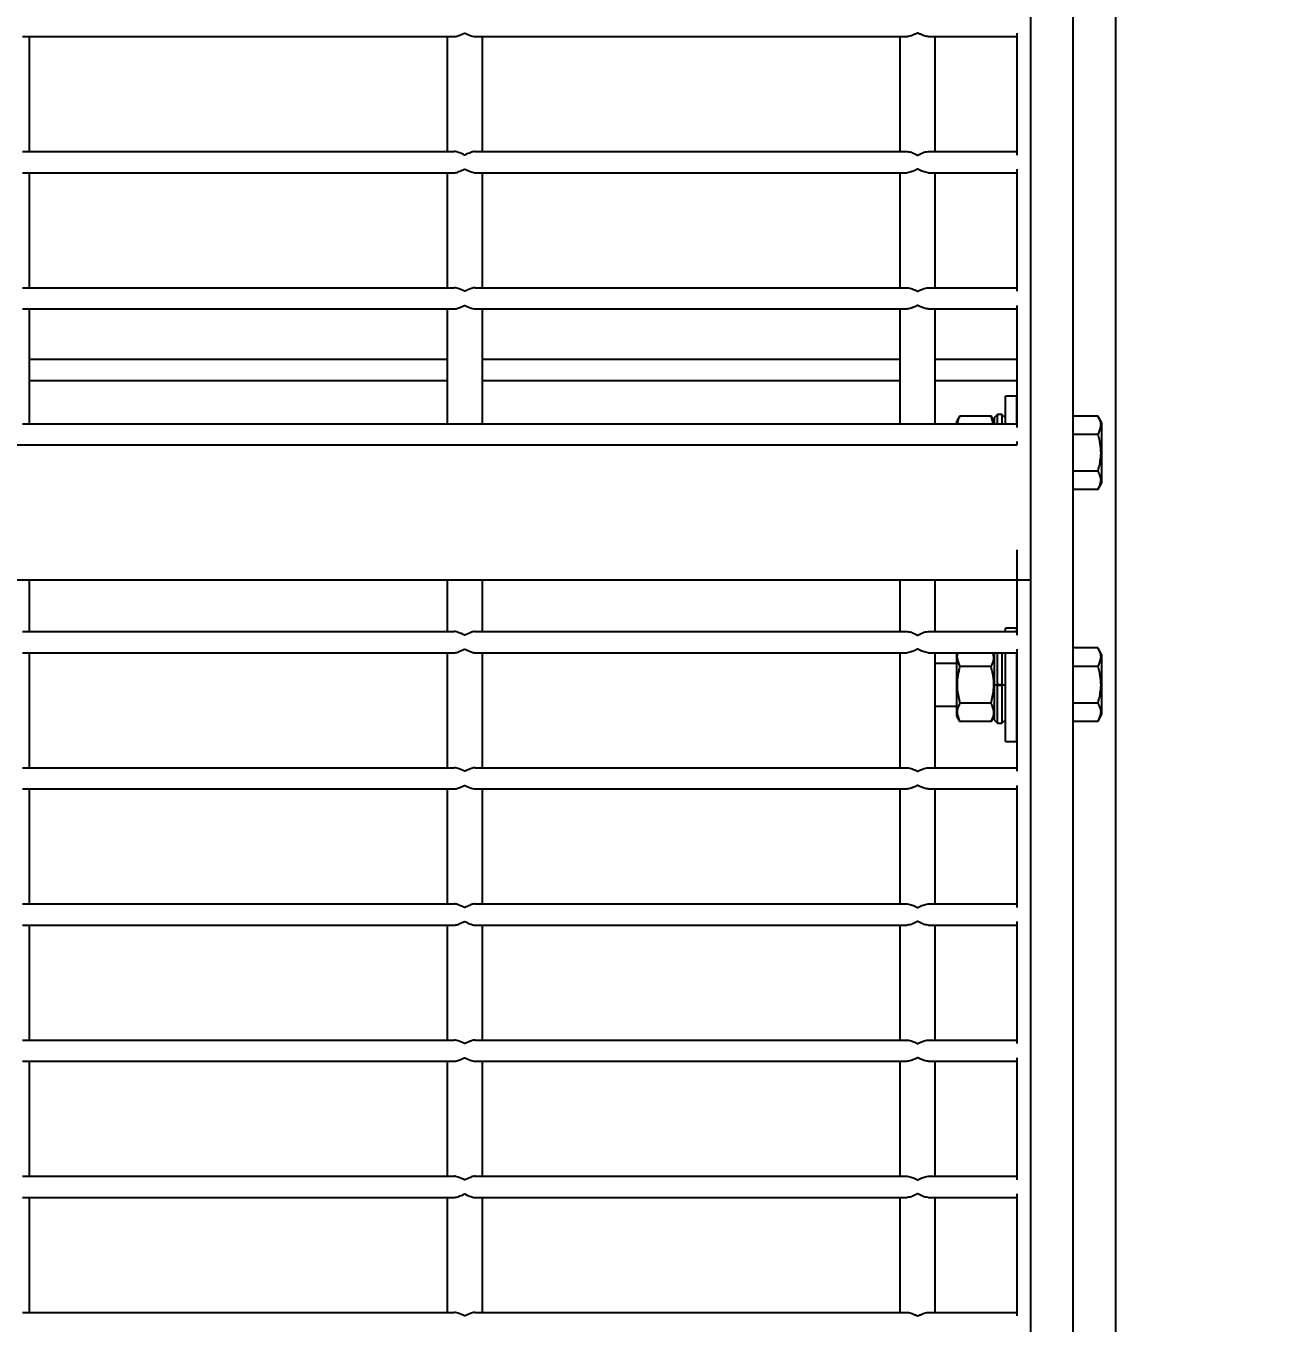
# Model space of a CAD drawing. Header units: millimetres. Extents: x 1293 to 41893, y 1011 to 26911.
# Drawn here: x 16819.2 to 17100.8, y 11190.9 to 11481.8 of the extents above; entities that cross this region are included whole.
import ezdxf

# ---------------------------------------------------------------- set-up
doc = ezdxf.new("R2010")
doc.units = ezdxf.units.MM
doc.header["$LTSCALE"] = 50
doc.layers.add('CAPA_1', color=7, linetype='Continuous')
doc.layers.add('PASILLOS', color=2, linetype='Continuous')
doc.styles.add('SLDTEXTSTYLE0', font='TXT', dxfattribs={"width": 0.75})
doc.dimstyles.new('SLDDIMSTYLE0', dxfattribs={"dimtxt": 100, "dimasz": 100, "dimexe": 0, "dimexo": 0.0625, "dimgap": 25, "dimtad": 2, "dimdec": 0, "dimrnd": 1e-09, "dimzin": 12, "dimdsep": 46, "dimtxsty": 'SLDTEXTSTYLE0', "dimsah": 1, "dimcen": 0.09, "dimadec": 0, "dimazin": 3, "dimtfac": 1, "dimtdec": 0, "dimtofl": 0, "dimtmove": 0, "dimatfit": 3, "dimfxl": 1, "dimfrac": 2, "dimtolj": 1, "dimtzin": 12, "dimarcsym": 0})

# ---------------------------------------------------------------- blocks, each defined once
blk = doc.blocks.new('_D_16')
at = {"layer": 'CAPA_1', "transparency": 16777216}
for p, q in [((7974.69, 13667.35), (7974.69, 9974.87)), ((18069.94, 13667.83), (18069.94, 9974.87)), ((7974.69, 10024.87), (18069.94, 10024.87))]:
    blk.add_line(p, q, dxfattribs=at)
for points in [[(7974.69, 10024.87), (8074.69, 10009.48), (8074.69, 10040.25)], [(18069.94, 10024.87), (17969.94, 10040.25), (17969.94, 10009.48)]]:
    blk.add_solid(points, dxfattribs=at)
at = {"layer": 'CAPA_1', "transparency": 16777216, "insert": (12837.59, 10153.77), "char_height": 100, "attachment_point": 1, "style": 'SLDTEXTSTYLE0'}
blk.add_mtext('10095', dxfattribs=at)

msp = doc.modelspace()

# ---------------------------------------------------------------- linework, layer by layer
at = {"layer": 'PASILLOS', "linetype": 'Continuous', "lineweight": 25}
for p, q in [((17063.6878232, 10630.9617267), (17063.6878232, 13564.8575629)), ((17044.6378232, 10631.1549312), (17044.6378232, 13425.832389)), ((17054.1628232, 10980.2954876), (17054.1628232, 12113.9323914)), ((16818.4240732, 11479.4498926), (16915.2615732, 11479.4498926)), ((16820.0115732, 11453.6723926), (16820.0115732, 11479.4498926)), ((16913.6740732, 11479.4498926), (16913.6740732, 11453.6723926)), ((16920.0240732, 11479.4498926), (17016.8615732, 11479.4498926)), ((16921.6115732, 11453.6723926), (16921.6115732, 11479.4498926)), ((17015.2740732, 11479.4498926), (17015.2740732, 11453.6723926)), ((17021.6240732, 11479.4498926), (17041.4678232, 11479.4498926)), ((17023.2115732, 11453.6723926), (17023.2115732, 11479.4498926)), ((17041.4678232, 11480.2436426), (17041.4678232, 11452.8786426)), ((16818.4240732, 11453.6723926), (16915.2615732, 11453.6723926)), ((16920.0240732, 11453.6723926), (17016.8615732, 11453.6723926)), ((17021.6240732, 11453.6723926), (17041.4678232, 11453.6723926)), ((17041.4678232, 11449.7036426), (17041.4678232, 11422.3386426)), ((16818.4240732, 11448.9098926), (16915.2615732, 11448.9098926)), ((16820.0115732, 11423.1323926), (16820.0115732, 11448.9098926)), ((16913.6740732, 11448.9098926), (16913.6740732, 11423.1323926)), ((16920.0240732, 11448.9098926), (17016.8615732, 11448.9098926)), ((16921.6115732, 11423.1323926), (16921.6115732, 11448.9098926)), ((17015.2740732, 11448.9098926), (17015.2740732, 11423.1323926)), ((17021.6240732, 11448.9098926), (17041.4678232, 11448.9098926)), ((17023.2115732, 11423.1323926), (17023.2115732, 11448.9098926)), ((16818.4240732, 11423.1323926), (16915.2615732, 11423.1323926)), ((16920.0240732, 11423.1323926), (17016.8615732, 11423.1323926)), ((17021.6240732, 11423.1323926), (17041.4678232, 11423.1323926)), ((16818.4240732, 11418.3698926), (16915.2615732, 11418.3698926)), ((16820.0115732, 11392.5923926), (16820.0115732, 11418.3698926)), ((16913.6740732, 11418.3698926), (16913.6740732, 11392.5923926)), ((16920.0240732, 11418.3698926), (17016.8615732, 11418.3698926)), ((16921.6115732, 11392.5923926), (16921.6115732, 11418.3698926)), ((17015.2740732, 11418.3698926), (17015.2740732, 11392.5923926)), ((17021.6240732, 11418.3698926), (17041.4678232, 11418.3698926)), ((17023.2115732, 11392.5923926), (17023.2115732, 11418.3698926)), ((17041.4678232, 11419.1636426), (17041.4678232, 11391.7986426)), ((16820.0115732, 11407.0990597), (16913.6740732, 11407.0990597)), ((16921.6115732, 11407.0990597), (17015.2740732, 11407.0990597)), ((17023.2115732, 11407.0990597), (17041.4678232, 11407.0990597)), ((16820.0115732, 11402.3365597), (16913.6740732, 11402.3365597)), ((16921.6115732, 11402.3365597), (17015.2740732, 11402.3365597)), ((17023.2115732, 11402.3365597), (17041.4678232, 11402.3365597)), ((17041.4628232, 11398.7923926), (17038.9228232, 11398.7923926)), ((17038.9228232, 11392.5923926), (17038.9228232, 11398.7923926)), ((17041.4628232, 11392.5923926), (17041.4628232, 11398.7923926)), ((17028.727344, 11394.3473926), (17028.0484482, 11393.1715106)), ((17035.7039274, 11394.3473926), (17028.727344, 11394.3473926)), ((17036.3828232, 11393.1715106), (17035.7039274, 11394.3473926)), ((17036.2860094, 11392.5923926), (17035.7039274, 11394.3473926)), ((17037.1765732, 11394.7223926), (17036.3828232, 11393.9286426)), ((17038.1290732, 11394.7223926), (17037.1765732, 11394.7223926)), ((17037.1765732, 11392.5923926), (17037.1765732, 11394.7223926)), ((17038.9228232, 11393.9286426), (17038.1290732, 11394.7223926)), ((17038.1290732, 11394.7223926), (17038.1290732, 11392.5923926)), ((17059.6622708, 11394.3412846), (17054.1628232, 11394.3412846)), ((17060.5128232, 11392.8680846), (17059.6622708, 11394.3412846)), ((16818.4240732, 11392.5923926), (16915.2615732, 11392.5923926)), ((16915.2615732, 11392.5923926), (16920.0240732, 11392.5923926)), ((16920.0240732, 11392.5923926), (17016.8615732, 11392.5923926)), ((17016.8615732, 11392.5923926), (17021.6240732, 11392.5923926)), ((17021.6240732, 11392.5923926), (17041.4678232, 11392.5923926)), ((17028.0484482, 11392.5923926), (17028.0484482, 11393.1715106)), ((17036.3828232, 11393.9286426), (17036.3828232, 11392.5923926)), ((17060.5128232, 11392.8680846), (17060.5128232, 11386.0923926)), ((17041.4678232, 11388.6236426), (17041.4678232, 11387.8298926)), ((17059.6622708, 11390.2168386), (17054.1628232, 11390.2168386)), ((17041.4678232, 11387.8298926), (16285.8178232, 11387.8298926)), ((17060.5128232, 11386.0923926), (17060.5128232, 11379.3167006)), ((17059.6622708, 11381.9679466), (17054.1628232, 11381.9679466)), ((17059.6622708, 11377.8435006), (17054.1628232, 11377.8435006)), ((17059.6622708, 11377.8435006), (17060.5128232, 11379.3167006)), ((17041.4678232, 11364.3443926), (17041.4678232, 11357.5123926)), ((17041.4678232, 11357.5123926), (16285.8178232, 11357.5123926)), ((16820.0115732, 11346.0190597), (16820.0115732, 11357.5123926)), ((16913.6740732, 11357.5123926), (16913.6740732, 11346.0190597)), ((16921.6115732, 11346.0190597), (16921.6115732, 11357.5123926)), ((17015.2740732, 11357.5123926), (17015.2740732, 11346.0190597)), ((17023.2115732, 11346.0190597), (17023.2115732, 11357.5123926)), ((17044.6478232, 11357.5123926), (17041.4678232, 11357.5123926)), ((17041.4678232, 11357.5123926), (17041.4678232, 11345.2253097)), ((16818.4240732, 11346.0190597), (16915.2615732, 11346.0190597)), ((16920.0240732, 11346.0190597), (17016.8615732, 11346.0190597)), ((17021.6240732, 11346.0190597), (17041.4678232, 11346.0190597)), ((17041.4628232, 11346.7790597), (17038.9228232, 11346.7790597)), ((17038.9228232, 11346.0190597), (17038.9228232, 11346.7790597)), ((17041.4628232, 11346.0190597), (17041.4628232, 11346.7790597)), ((17041.4678232, 11342.0503097), (17041.4678232, 11314.6853097)), ((17059.6622708, 11342.3279516), (17054.1628232, 11342.3279516)), ((17060.5128232, 11340.8547516), (17059.6622708, 11342.3279516)), ((16818.4240732, 11341.2565597), (16915.2615732, 11341.2565597)), ((16820.0115732, 11315.4790597), (16820.0115732, 11341.2565597)), ((16913.6740732, 11341.2565597), (16913.6740732, 11315.4790597)), ((16920.0240732, 11341.2565597), (17016.8615732, 11341.2565597)), ((16921.6115732, 11315.4790597), (16921.6115732, 11341.2565597)), ((17015.2740732, 11341.2565597), (17015.2740732, 11315.4790597)), ((17021.6240732, 11341.2565597), (17041.4678232, 11341.2565597)), ((17023.2115732, 11315.4790597), (17023.2115732, 11341.2565597)), ((17028.105249, 11341.2565597), (17028.0484482, 11341.1581776)), ((17028.0484482, 11326.9999417), (17028.0484482, 11341.1581776)), ((17036.3828232, 11341.1581776), (17036.3260223, 11341.2565597)), ((17036.3828232, 11341.2565597), (17036.3828232, 11334.0790597)), ((17037.1765732, 11334.0790597), (17037.1765732, 11341.2565597)), ((17038.1290732, 11341.2565597), (17038.1290732, 11334.0790597)), ((17038.9228232, 11321.3790597), (17038.9228232, 11341.2565597)), ((17041.4628232, 11321.3790597), (17041.4628232, 11341.2565597)), ((17060.5128232, 11340.8547516), (17060.5128232, 11334.0790597)), ((17028.0484482, 11338.8415597), (17023.2115732, 11338.8415597)), ((17035.7092122, 11338.1974111), (17028.7220591, 11338.1974111)), ((17041.4678232, 11338.8415597), (17041.4628232, 11338.8415597)), ((17059.6622708, 11338.2035056), (17054.1628232, 11338.2035056)), ((17036.3828232, 11334.0790597), (17037.1765732, 11334.0790597)), ((17036.3828232, 11334.0336758), (17037.1765732, 11334.0399258)), ((17036.3828232, 11334.0233186), (17036.3828232, 11334.0173569)), ((17036.3828232, 11334.0173569), (17036.3828232, 11326.2428097)), ((17037.1765732, 11334.0111069), (17036.3828232, 11334.0173569)), ((17037.1765732, 11334.0790597), (17038.1290732, 11334.0790597)), ((17038.1290732, 11334.0399258), (17037.1765732, 11334.0399258)), ((17037.1765732, 11325.4490597), (17037.1765732, 11334.0111069)), ((17037.1765732, 11334.0111069), (17038.1290732, 11334.0111069)), ((17038.1290732, 11334.0790597), (17038.9228232, 11334.0790597)), ((17038.1290732, 11334.0399258), (17038.9228232, 11334.0336758)), ((17038.9228232, 11334.0173569), (17038.1290732, 11334.0111069)), ((17038.1290732, 11334.0111069), (17038.1290732, 11325.4490597)), ((17060.5128232, 11334.0790597), (17060.5128232, 11327.3033677)), ((17023.2115732, 11329.3165597), (17028.0484482, 11329.3165597)), ((17035.7092122, 11329.9607082), (17028.7220591, 11329.9607082)), ((17041.4628232, 11329.3165597), (17041.4678232, 11329.3165597)), ((17059.6622708, 11329.9546137), (17054.1628232, 11329.9546137)), ((17028.0484482, 11326.9999417), (17028.727344, 11325.8240597)), ((17035.7039274, 11325.8240597), (17028.727344, 11325.8240597)), ((17035.7039274, 11325.8240597), (17036.3828232, 11326.9999417)), ((17036.3828232, 11326.2428097), (17037.1765732, 11325.4490597)), ((17037.1765732, 11325.4490597), (17038.1290732, 11325.4490597)), ((17038.1290732, 11325.4490597), (17038.9228232, 11326.2428097)), ((17059.6622708, 11325.8301677), (17054.1628232, 11325.8301677)), ((17059.6622708, 11325.8301677), (17060.5128232, 11327.3033677)), ((17038.9228232, 11321.3790597), (17041.4628232, 11321.3790597)), ((16818.4240732, 11315.4790597), (16915.2615732, 11315.4790597)), ((16920.0240732, 11315.4790597), (17016.8615732, 11315.4790597)), ((17021.6240732, 11315.4790597), (17041.4678232, 11315.4790597)), ((16818.4240732, 11310.7165597), (16915.2615732, 11310.7165597)), ((16820.0115732, 11284.9390597), (16820.0115732, 11310.7165597)), ((16913.6740732, 11310.7165597), (16913.6740732, 11284.9390597)), ((16920.0240732, 11310.7165597), (17016.8615732, 11310.7165597)), ((16921.6115732, 11284.9390597), (16921.6115732, 11310.7165597)), ((17015.2740732, 11310.7165597), (17015.2740732, 11284.9390597)), ((17021.6240732, 11310.7165597), (17041.4678232, 11310.7165597)), ((17023.2115732, 11284.9390597), (17023.2115732, 11310.7165597)), ((17041.4678232, 11311.5103097), (17041.4678232, 11284.1453097)), ((16818.4240732, 11284.9390597), (16915.2615732, 11284.9390597)), ((16920.0240732, 11284.9390597), (17016.8615732, 11284.9390597)), ((17021.6240732, 11284.9390597), (17041.4678232, 11284.9390597)), ((17041.4678232, 11280.9703097), (17041.4678232, 11253.6053097)), ((16818.4240732, 11280.1765597), (16915.2615732, 11280.1765597)), ((16820.0115732, 11254.3990597), (16820.0115732, 11280.1765597)), ((16913.6740732, 11280.1765597), (16913.6740732, 11254.3990597)), ((16920.0240732, 11280.1765597), (17016.8615732, 11280.1765597)), ((16921.6115732, 11254.3990597), (16921.6115732, 11280.1765597)), ((17015.2740732, 11280.1765597), (17015.2740732, 11254.3990597)), ((17021.6240732, 11280.1765597), (17041.4678232, 11280.1765597)), ((17023.2115732, 11254.3990597), (17023.2115732, 11280.1765597)), ((16818.4240732, 11254.3990597), (16915.2615732, 11254.3990597)), ((16920.0240732, 11254.3990597), (17016.8615732, 11254.3990597)), ((17021.6240732, 11254.3990597), (17041.4678232, 11254.3990597)), ((16818.4240732, 11249.6365597), (16915.2615732, 11249.6365597)), ((16820.0115732, 11223.8590597), (16820.0115732, 11249.6365597)), ((16913.6740732, 11249.6365597), (16913.6740732, 11223.8590597)), ((16920.0240732, 11249.6365597), (17016.8615732, 11249.6365597)), ((16921.6115732, 11223.8590597), (16921.6115732, 11249.6365597)), ((17015.2740732, 11249.6365597), (17015.2740732, 11223.8590597)), ((17021.6240732, 11249.6365597), (17041.4678232, 11249.6365597)), ((17023.2115732, 11223.8590597), (17023.2115732, 11249.6365597)), ((17041.4678232, 11250.4303097), (17041.4678232, 11223.0653097)), ((16818.4240732, 11223.8590597), (16915.2615732, 11223.8590597)), ((16920.0240732, 11223.8590597), (17016.8615732, 11223.8590597)), ((17021.6240732, 11223.8590597), (17041.4678232, 11223.8590597)), ((17041.4678232, 11219.8903097), (17041.4678232, 11192.5253097)), ((16818.4240732, 11219.0965597), (16915.2615732, 11219.0965597)), ((16820.0115732, 11193.3190597), (16820.0115732, 11219.0965597)), ((16913.6740732, 11219.0965597), (16913.6740732, 11193.3190597)), ((16920.0240732, 11219.0965597), (17016.8615732, 11219.0965597)), ((16921.6115732, 11193.3190597), (16921.6115732, 11219.0965597)), ((17015.2740732, 11219.0965597), (17015.2740732, 11193.3190597)), ((17021.6240732, 11219.0965597), (17041.4678232, 11219.0965597)), ((17023.2115732, 11193.3190597), (17023.2115732, 11219.0965597)), ((16818.4240732, 11193.3190597), (16915.2615732, 11193.3190597)), ((16920.0240732, 11193.3190597), (17016.8615732, 11193.3190597)), ((17021.6240732, 11193.3190597), (17041.4678232, 11193.3190597))]:
    msp.add_line(p, q, dxfattribs=at)
for points, knots in [([(16915.2615732, 11479.4498926), (16915.388376, 11479.4597347), (16915.8042281, 11479.4920122), (16916.6068173, 11479.7842233), (16917.2838178, 11480.0830837), (16917.6389892, 11480.2419279), (16917.6428232, 11480.2436426)], [0, 0, 0, 0, 0.1723614537, 0.5652622384, 0.9953071929, 1, 1, 1, 1]), ([(16917.6428232, 11480.2436426), (16917.646657, 11480.2419281), (16918.1265646, 11480.0273067), (16918.839838, 11479.7089008), (16919.6238008, 11479.4743839), (16919.9249339, 11479.4559586), (16920.0240732, 11479.4498926)], [0, 0, 0, 0, 0.0046971273, 0.5879730075, 0.8643521995, 1, 1, 1, 1]), ([(17019.2428232, 11480.2436426), (17019.2389892, 11480.2419278), (17019.0184798, 11480.1433051), (17018.4291512, 11479.8835795), (17017.6134314, 11479.5378861), (17017.0684636, 11479.474106), (17016.8615732, 11479.4498926)], [0, 0, 0, 0, 0.0046934742, 0.2699426106, 0.7228425567, 1, 1, 1, 1]), ([(17021.6240732, 11479.4498926), (17021.4171827, 11479.474106), (17020.8722149, 11479.5378861), (17020.0564952, 11479.8835795), (17019.4671666, 11480.1433051), (17019.2466572, 11480.2419278), (17019.2428232, 11480.2436426)], [0, 0, 0, 0, 0.2771574433, 0.7300573894, 0.9953065258, 1, 1, 1, 1]), ([(16917.6428232, 11452.8786426), (16917.6389893, 11452.8803571), (16917.1590818, 11453.0949785), (16916.4458083, 11453.4133844), (16915.6618455, 11453.6479013), (16915.3607124, 11453.6663266), (16915.2615732, 11453.6723926)], [0, 0, 0, 0, 0.0046971273, 0.5879730074, 0.8643521995, 1, 1, 1, 1]), ([(16920.0240732, 11453.6723926), (16919.8972703, 11453.6625505), (16919.4814182, 11453.630273), (16918.678829, 11453.3380619), (16918.0018285, 11453.0392015), (16917.6466571, 11452.8803572), (16917.6428232, 11452.8786426)], [0, 0, 0, 0, 0.1723614537, 0.5652622384, 0.9953071929, 1, 1, 1, 1]), ([(17016.8615732, 11453.6723926), (17017.0684636, 11453.6481792), (17017.6134314, 11453.5843991), (17018.4291512, 11453.2387057), (17019.0184798, 11452.9789801), (17019.2389892, 11452.8803573), (17019.2428232, 11452.8786426)], [0, 0, 0, 0, 0.2771574433, 0.73005738938, 0.99530652578, 1, 1, 1, 1]), ([(17019.2428232, 11452.8786426), (17019.2466572, 11452.8803573), (17019.4671666, 11452.9789801), (17020.0564952, 11453.2387057), (17020.8722149, 11453.5843991), (17021.4171827, 11453.6481792), (17021.6240732, 11453.6723926)], [0, 0, 0, 0, 0.00469347422, 0.26994261062, 0.7228425567, 1, 1, 1, 1]), ([(16915.2615732, 11448.9098926), (16915.388376, 11448.9197347), (16915.8042281, 11448.9520122), (16916.6068173, 11449.2442233), (16917.2838178, 11449.5430837), (16917.6389892, 11449.7019279), (16917.6428232, 11449.7036426)], [0, 0, 0, 0, 0.1723614537, 0.5652622384, 0.9953071929, 1, 1, 1, 1]), ([(16917.6428232, 11449.7036426), (16917.646657, 11449.7019281), (16918.1265646, 11449.4873067), (16918.839838, 11449.1689008), (16919.6238008, 11448.9343839), (16919.9249339, 11448.9159586), (16920.0240732, 11448.9098926)], [0, 0, 0, 0, 0.0046971273, 0.5879730075, 0.8643521995, 1, 1, 1, 1]), ([(17019.2428232, 11449.7036426), (17019.2389892, 11449.7019278), (17019.0184798, 11449.6033051), (17018.4291512, 11449.3435795), (17017.6134314, 11448.9978861), (17017.0684636, 11448.934106), (17016.8615732, 11448.9098926)], [0, 0, 0, 0, 0.00469347422, 0.26994261062, 0.7228425567, 1, 1, 1, 1]), ([(17021.6240732, 11448.9098926), (17021.4171827, 11448.934106), (17020.8722149, 11448.9978861), (17020.0564952, 11449.3435795), (17019.4671666, 11449.6033051), (17019.2466572, 11449.7019278), (17019.2428232, 11449.7036426)], [0, 0, 0, 0, 0.2771574433, 0.7300573894, 0.9953065258, 1, 1, 1, 1]), ([(16917.6428232, 11422.3386426), (16917.6389893, 11422.3403571), (16917.1590818, 11422.5549785), (16916.4458083, 11422.8733844), (16915.6618455, 11423.1079013), (16915.3607124, 11423.1263266), (16915.2615732, 11423.1323926)], [0, 0, 0, 0, 0.0046971273, 0.5879730074, 0.8643521995, 1, 1, 1, 1]), ([(16920.0240732, 11423.1323926), (16919.8972703, 11423.1225505), (16919.4814182, 11423.090273), (16918.678829, 11422.7980619), (16918.0018285, 11422.4992015), (16917.6466571, 11422.3403572), (16917.6428232, 11422.3386426)], [0, 0, 0, 0, 0.1723614537, 0.5652622384, 0.9953071929, 1, 1, 1, 1]), ([(17016.8615732, 11423.1323926), (17017.0684636, 11423.1081792), (17017.6134314, 11423.0443991), (17018.4291512, 11422.6987057), (17019.0184798, 11422.4389801), (17019.2389892, 11422.3403573), (17019.2428232, 11422.3386426)], [0, 0, 0, 0, 0.2771574433, 0.7300573894, 0.9953065258, 1, 1, 1, 1]), ([(17019.2428232, 11422.3386426), (17019.2466572, 11422.3403573), (17019.4671666, 11422.4389801), (17020.0564952, 11422.6987057), (17020.8722149, 11423.0443991), (17021.4171827, 11423.1081792), (17021.6240732, 11423.1323926)], [0, 0, 0, 0, 0.0046934742, 0.2699426106, 0.7228425567, 1, 1, 1, 1]), ([(16915.2615732, 11418.3698926), (16915.388376, 11418.3797347), (16915.8042281, 11418.4120122), (16916.6068173, 11418.7042233), (16917.2838178, 11419.0030837), (16917.6389892, 11419.1619279), (16917.6428232, 11419.1636426)], [0, 0, 0, 0, 0.1723614537, 0.5652622384, 0.9953071929, 1, 1, 1, 1]), ([(16917.6428232, 11419.1636426), (16917.646657, 11419.1619281), (16918.1265646, 11418.9473067), (16918.839838, 11418.6289008), (16919.6238008, 11418.3943839), (16919.9249339, 11418.3759586), (16920.0240732, 11418.3698926)], [0, 0, 0, 0, 0.0046971273, 0.5879730075, 0.8643521995, 1, 1, 1, 1]), ([(17019.2428232, 11419.1636426), (17019.2389892, 11419.1619278), (17019.0184798, 11419.0633051), (17018.4291512, 11418.8035795), (17017.6134314, 11418.4578861), (17017.0684636, 11418.394106), (17016.8615732, 11418.3698926)], [0, 0, 0, 0, 0.0046934742, 0.2699426106, 0.7228425567, 1, 1, 1, 1]), ([(17021.6240732, 11418.3698926), (17021.4171827, 11418.394106), (17020.8722149, 11418.4578861), (17020.0564952, 11418.8035795), (17019.4671666, 11419.0633051), (17019.2466572, 11419.1619278), (17019.2428232, 11419.1636426)], [0, 0, 0, 0, 0.2771574433, 0.7300573894, 0.9953065258, 1, 1, 1, 1]), ([(17028.727344, 11394.3473926), (17028.5299224, 11393.9888703), (17028.2127952, 11393.4129594), (17028.1676327, 11392.8172532), (17028.1505853, 11392.5923926)], [0, 0, 0, 0, 0.6225309906, 1, 1, 1, 1]), ([(17059.6622708, 11394.3412846), (17059.8451353, 11393.9835258), (17060.2148297, 11393.2602504), (17060.4199868, 11391.8565436), (17059.9556704, 11390.8517583), (17059.6622708, 11390.2168386)], [0, 0, 0, 0, 0.2648633469, 0.5354700776, 1, 1, 1, 1]), ([(17059.6622708, 11390.2168386), (17059.7586781, 11389.8627989), (17060.0379239, 11388.8373165), (17060.3165967, 11387.0779828), (17060.3192553, 11384.6388761), (17059.9052989, 11382.9559625), (17059.6622708, 11381.9679466)], [0, 0, 0, 0, 0.1315464599, 0.3810267709, 0.6366091688, 1, 1, 1, 1]), ([(17059.6622708, 11381.9679466), (17059.8451353, 11381.6101878), (17060.2148297, 11380.8869125), (17060.4199868, 11379.4832056), (17059.9556704, 11378.4784204), (17059.6622708, 11377.8435006)], [0, 0, 0, 0, 0.2648633469, 0.5354700776, 1, 1, 1, 1]), ([(16917.6428232, 11345.2253097), (16917.6389893, 11345.2270242), (16917.1590818, 11345.4416455), (16916.4458083, 11345.7600515), (16915.6618455, 11345.9945683), (16915.3607124, 11346.0129937), (16915.2615732, 11346.0190597)], [0, 0, 0, 0, 0.0046971273, 0.5879730074, 0.8643521995, 1, 1, 1, 1]), ([(16920.0240732, 11346.0190597), (16919.8972703, 11346.0092175), (16919.4814182, 11345.9769401), (16918.678829, 11345.6847289), (16918.0018285, 11345.3858685), (16917.6466571, 11345.2270243), (16917.6428232, 11345.2253097)], [0, 0, 0, 0, 0.1723614537, 0.5652622384, 0.9953071929, 1, 1, 1, 1]), ([(17016.8615732, 11346.0190597), (17017.0684636, 11345.9948463), (17017.6134314, 11345.9310661), (17018.4291512, 11345.5853728), (17019.0184798, 11345.3256471), (17019.2389892, 11345.2270244), (17019.2428232, 11345.2253097)], [0, 0, 0, 0, 0.2771574433, 0.7300573894, 0.9953065258, 1, 1, 1, 1]), ([(17019.2428232, 11345.2253097), (17019.2466572, 11345.2270244), (17019.4671666, 11345.3256471), (17020.0564952, 11345.5853728), (17020.8722149, 11345.9310661), (17021.4171827, 11345.9948463), (17021.6240732, 11346.0190597)], [0, 0, 0, 0, 0.0046934742, 0.2699426106, 0.7228425567, 1, 1, 1, 1]), ([(16915.2615732, 11341.2565597), (16915.388376, 11341.2664018), (16915.8042281, 11341.2986793), (16916.6068173, 11341.5908904), (16917.2838178, 11341.8897508), (16917.6389892, 11342.048595), (16917.6428232, 11342.0503097)], [0, 0, 0, 0, 0.1723614537, 0.5652622384, 0.9953071929, 1, 1, 1, 1]), ([(16917.6428232, 11342.0503097), (16917.646657, 11342.0485951), (16918.1265646, 11341.8339738), (16918.839838, 11341.5155678), (16919.6238008, 11341.281051), (16919.9249339, 11341.2626257), (16920.0240732, 11341.2565597)], [0, 0, 0, 0, 0.0046971273, 0.5879730075, 0.8643521995, 1, 1, 1, 1]), ([(17019.2428232, 11342.0503097), (17019.2389892, 11342.0485949), (17019.0184798, 11341.9499722), (17018.4291512, 11341.6902465), (17017.6134314, 11341.3445532), (17017.0684636, 11341.280773), (17016.8615732, 11341.2565597)], [0, 0, 0, 0, 0.0046934742, 0.2699426106, 0.7228425567, 1, 1, 1, 1]), ([(17021.6240732, 11341.2565597), (17021.4171827, 11341.280773), (17020.8722149, 11341.3445532), (17020.0564952, 11341.6902465), (17019.4671666, 11341.9499722), (17019.2466572, 11342.0485949), (17019.2428232, 11342.0503097)], [0, 0, 0, 0, 0.2771574433, 0.7300573894, 0.9953065258, 1, 1, 1, 1]), ([(17059.6622708, 11342.3279516), (17059.8451353, 11341.9701928), (17060.2148297, 11341.2469175), (17060.4199868, 11339.8432106), (17059.9556704, 11338.8384254), (17059.6622708, 11338.2035056)], [0, 0, 0, 0, 0.2648633469, 0.5354700776, 1, 1, 1, 1]), ([(17028.2430571, 11341.2565597), (17028.2421962, 11341.2546469), (17028.075297, 11340.8838652), (17027.9981864, 11339.8386087), (17028.4417575, 11338.8329239), (17028.7220591, 11338.1974111)], [0, 0, 0, 0, 0.00190500381, 0.36928339189, 1, 1, 1, 1]), ([(17035.7092122, 11338.1974111), (17035.8878076, 11338.5556861), (17036.2488746, 11339.2800122), (17036.4559734, 11340.3236133), (17036.180134, 11340.9756589), (17036.0613025, 11341.2565597)], [0, 0, 0, 0, 0.3577842349, 0.7233338549, 1, 1, 1, 1]), ([(17028.7220591, 11338.1974111), (17028.6285636, 11337.8542215), (17028.3519102, 11336.8387228), (17028.0714058, 11335.089273), (17028.0639044, 11332.6430457), (17028.4783617, 11330.9539076), (17028.7220591, 11329.9607082)], [0, 0, 0, 0, 0.1277165798, 0.3779136182, 0.6342182989, 1, 1, 1, 1]), ([(17035.7092122, 11329.9607082), (17035.9529283, 11330.9539101), (17036.3631382, 11332.6256149), (17036.3615341, 11335.0710272), (17036.0840557, 11336.821477), (17035.8027053, 11337.854227), (17035.7092122, 11338.1974111)], [0, 0, 0, 0, 0.365780177, 0.6156618098, 0.8722839524, 1, 1, 1, 1]), ([(17059.6622708, 11338.2035056), (17059.7586781, 11337.849466), (17060.0379239, 11336.8239836), (17060.3165967, 11335.0646499), (17060.3192553, 11332.6255432), (17059.9052989, 11330.9426295), (17059.6622708, 11329.9546137)], [0, 0, 0, 0, 0.1315464599, 0.3810267709, 0.6366091688, 1, 1, 1, 1]), ([(17028.7220591, 11329.9607082), (17028.539493, 11329.6022567), (17028.1703982, 11328.8775739), (17027.9663504, 11327.4696469), (17028.4325169, 11326.4615994), (17028.727344, 11325.8240597)], [0, 0, 0, 0, 0.2645663682, 0.5348749116, 1, 1, 1, 1]), ([(17035.7039274, 11325.8240597), (17035.887391, 11326.1828118), (17036.2582891, 11326.9080813), (17036.4660956, 11328.3158824), (17036.0022964, 11329.3237905), (17035.7092122, 11329.9607082)], [0, 0, 0, 0, 0.2648580026, 0.535448761, 1, 1, 1, 1]), ([(17059.6622708, 11329.9546137), (17059.8451353, 11329.5968549), (17060.2148297, 11328.8735795), (17060.4199868, 11327.4698727), (17059.9556704, 11326.4650875), (17059.6622708, 11325.8301677)], [0, 0, 0, 0, 0.2648633469, 0.5354700776, 1, 1, 1, 1]), ([(16917.6428232, 11314.6853097), (16917.6389893, 11314.6870242), (16917.1590818, 11314.9016455), (16916.4458083, 11315.2200515), (16915.6618455, 11315.4545683), (16915.3607124, 11315.4729937), (16915.2615732, 11315.4790597)], [0, 0, 0, 0, 0.0046971273, 0.5879730074, 0.8643521995, 1, 1, 1, 1]), ([(16920.0240732, 11315.4790597), (16919.8972703, 11315.4692175), (16919.4814182, 11315.4369401), (16918.678829, 11315.1447289), (16918.0018285, 11314.8458685), (16917.6466571, 11314.6870243), (16917.6428232, 11314.6853097)], [0, 0, 0, 0, 0.1723614537, 0.5652622384, 0.9953071929, 1, 1, 1, 1]), ([(17016.8615732, 11315.4790597), (17017.0684636, 11315.4548463), (17017.6134314, 11315.3910661), (17018.4291512, 11315.0453728), (17019.0184798, 11314.7856471), (17019.2389892, 11314.6870244), (17019.2428232, 11314.6853097)], [0, 0, 0, 0, 0.2771574433, 0.7300573894, 0.9953065258, 1, 1, 1, 1]), ([(17019.2428232, 11314.6853097), (17019.2466572, 11314.6870244), (17019.4671666, 11314.7856471), (17020.0564952, 11315.0453728), (17020.8722149, 11315.3910661), (17021.4171827, 11315.4548463), (17021.6240732, 11315.4790597)], [0, 0, 0, 0, 0.0046934742, 0.2699426106, 0.7228425567, 1, 1, 1, 1]), ([(16915.2615732, 11310.7165597), (16915.388376, 11310.7264018), (16915.8042281, 11310.7586793), (16916.6068173, 11311.0508904), (16917.2838178, 11311.3497508), (16917.6389892, 11311.508595), (16917.6428232, 11311.5103097)], [0, 0, 0, 0, 0.1723614537, 0.5652622384, 0.9953071929, 1, 1, 1, 1]), ([(16917.6428232, 11311.5103097), (16917.646657, 11311.5085951), (16918.1265646, 11311.2939738), (16918.839838, 11310.9755678), (16919.6238008, 11310.741051), (16919.9249339, 11310.7226257), (16920.0240732, 11310.7165597)], [0, 0, 0, 0, 0.0046971273, 0.5879730075, 0.8643521995, 1, 1, 1, 1]), ([(17019.2428232, 11311.5103097), (17019.2389892, 11311.5085949), (17019.0184798, 11311.4099722), (17018.4291512, 11311.1502465), (17017.6134314, 11310.8045532), (17017.0684636, 11310.740773), (17016.8615732, 11310.7165597)], [0, 0, 0, 0, 0.0046934742, 0.2699426106, 0.7228425567, 1, 1, 1, 1]), ([(17021.6240732, 11310.7165597), (17021.4171827, 11310.740773), (17020.8722149, 11310.8045532), (17020.0564952, 11311.1502465), (17019.4671666, 11311.4099722), (17019.2466572, 11311.5085949), (17019.2428232, 11311.5103097)], [0, 0, 0, 0, 0.2771574433, 0.7300573894, 0.9953065258, 1, 1, 1, 1]), ([(16917.6428232, 11284.1453097), (16917.6389893, 11284.1470242), (16917.1590818, 11284.3616455), (16916.4458083, 11284.6800515), (16915.6618455, 11284.9145683), (16915.3607124, 11284.9329937), (16915.2615732, 11284.9390597)], [0, 0, 0, 0, 0.0046971273, 0.5879730074, 0.8643521995, 1, 1, 1, 1]), ([(16920.0240732, 11284.9390597), (16919.8972703, 11284.9292175), (16919.4814182, 11284.8969401), (16918.678829, 11284.6047289), (16918.0018285, 11284.3058685), (16917.6466571, 11284.1470243), (16917.6428232, 11284.1453097)], [0, 0, 0, 0, 0.1723614537, 0.5652622384, 0.9953071929, 1, 1, 1, 1]), ([(17016.8615732, 11284.9390597), (17017.0684636, 11284.9148463), (17017.6134314, 11284.8510661), (17018.4291512, 11284.5053728), (17019.0184798, 11284.2456471), (17019.2389892, 11284.1470244), (17019.2428232, 11284.1453097)], [0, 0, 0, 0, 0.2771574433, 0.7300573894, 0.9953065258, 1, 1, 1, 1]), ([(17019.2428232, 11284.1453097), (17019.2466572, 11284.1470244), (17019.4671666, 11284.2456471), (17020.0564952, 11284.5053728), (17020.8722149, 11284.8510661), (17021.4171827, 11284.9148463), (17021.6240732, 11284.9390597)], [0, 0, 0, 0, 0.0046934742, 0.2699426106, 0.7228425567, 1, 1, 1, 1]), ([(16915.2615732, 11280.1765597), (16915.388376, 11280.1864018), (16915.8042281, 11280.2186793), (16916.6068173, 11280.5108904), (16917.2838178, 11280.8097508), (16917.6389892, 11280.968595), (16917.6428232, 11280.9703097)], [0, 0, 0, 0, 0.1723614537, 0.5652622384, 0.9953071929, 1, 1, 1, 1]), ([(16917.6428232, 11280.9703097), (16917.646657, 11280.9685951), (16918.1265646, 11280.7539738), (16918.839838, 11280.4355678), (16919.6238008, 11280.201051), (16919.9249339, 11280.1826257), (16920.0240732, 11280.1765597)], [0, 0, 0, 0, 0.0046971273, 0.5879730075, 0.8643521995, 1, 1, 1, 1]), ([(17019.2428232, 11280.9703097), (17019.2389892, 11280.9685949), (17019.0184798, 11280.8699722), (17018.4291512, 11280.6102465), (17017.6134314, 11280.2645532), (17017.0684636, 11280.200773), (17016.8615732, 11280.1765597)], [0, 0, 0, 0, 0.0046934742, 0.2699426106, 0.7228425567, 1, 1, 1, 1]), ([(17021.6240732, 11280.1765597), (17021.4171827, 11280.200773), (17020.8722149, 11280.2645532), (17020.0564952, 11280.6102465), (17019.4671666, 11280.8699722), (17019.2466572, 11280.9685949), (17019.2428232, 11280.9703097)], [0, 0, 0, 0, 0.2771574433, 0.7300573894, 0.9953065258, 1, 1, 1, 1]), ([(16917.6428232, 11253.6053097), (16917.6389893, 11253.6070242), (16917.1590818, 11253.8216455), (16916.4458083, 11254.1400515), (16915.6618455, 11254.3745683), (16915.3607124, 11254.3929937), (16915.2615732, 11254.3990597)], [0, 0, 0, 0, 0.0046971273, 0.5879730074, 0.8643521995, 1, 1, 1, 1]), ([(16920.0240732, 11254.3990597), (16919.8972703, 11254.3892175), (16919.4814182, 11254.3569401), (16918.678829, 11254.0647289), (16918.0018285, 11253.7658685), (16917.6466571, 11253.6070243), (16917.6428232, 11253.6053097)], [0, 0, 0, 0, 0.1723614537, 0.5652622384, 0.9953071929, 1, 1, 1, 1]), ([(17016.8615732, 11254.3990597), (17017.0684636, 11254.3748463), (17017.6134314, 11254.3110661), (17018.4291512, 11253.9653728), (17019.0184798, 11253.7056471), (17019.2389892, 11253.6070244), (17019.2428232, 11253.6053097)], [0, 0, 0, 0, 0.2771574433, 0.7300573894, 0.9953065258, 1, 1, 1, 1]), ([(17019.2428232, 11253.6053097), (17019.2466572, 11253.6070244), (17019.4671666, 11253.7056471), (17020.0564952, 11253.9653728), (17020.8722149, 11254.3110661), (17021.4171827, 11254.3748463), (17021.6240732, 11254.3990597)], [0, 0, 0, 0, 0.0046934742, 0.2699426106, 0.7228425567, 1, 1, 1, 1]), ([(16915.2615732, 11249.6365597), (16915.388376, 11249.6464018), (16915.8042281, 11249.6786793), (16916.6068173, 11249.9708904), (16917.2838178, 11250.2697508), (16917.6389892, 11250.428595), (16917.6428232, 11250.4303097)], [0, 0, 0, 0, 0.1723614537, 0.5652622384, 0.9953071929, 1, 1, 1, 1]), ([(16917.6428232, 11250.4303097), (16917.646657, 11250.4285951), (16918.1265646, 11250.2139738), (16918.839838, 11249.8955678), (16919.6238008, 11249.661051), (16919.9249339, 11249.6426257), (16920.0240732, 11249.6365597)], [0, 0, 0, 0, 0.0046971273, 0.5879730075, 0.8643521995, 1, 1, 1, 1]), ([(17019.2428232, 11250.4303097), (17019.2389892, 11250.4285949), (17019.0184798, 11250.3299722), (17018.4291512, 11250.0702465), (17017.6134314, 11249.7245532), (17017.0684636, 11249.660773), (17016.8615732, 11249.6365597)], [0, 0, 0, 0, 0.0046934742, 0.2699426106, 0.7228425567, 1, 1, 1, 1]), ([(17021.6240732, 11249.6365597), (17021.4171827, 11249.660773), (17020.8722149, 11249.7245532), (17020.0564952, 11250.0702465), (17019.4671666, 11250.3299722), (17019.2466572, 11250.4285949), (17019.2428232, 11250.4303097)], [0, 0, 0, 0, 0.2771574433, 0.7300573894, 0.9953065258, 1, 1, 1, 1]), ([(16917.6428232, 11223.0653097), (16917.6389893, 11223.0670242), (16917.1590818, 11223.2816455), (16916.4458083, 11223.6000515), (16915.6618455, 11223.8345683), (16915.3607124, 11223.8529937), (16915.2615732, 11223.8590597)], [0, 0, 0, 0, 0.0046971273, 0.5879730074, 0.8643521995, 1, 1, 1, 1]), ([(16920.0240732, 11223.8590597), (16919.8972703, 11223.8492175), (16919.4814182, 11223.8169401), (16918.678829, 11223.5247289), (16918.0018285, 11223.2258685), (16917.6466571, 11223.0670243), (16917.6428232, 11223.0653097)], [0, 0, 0, 0, 0.1723614537, 0.5652622384, 0.9953071929, 1, 1, 1, 1]), ([(17016.8615732, 11223.8590597), (17017.0684636, 11223.8348463), (17017.6134314, 11223.7710661), (17018.4291512, 11223.4253728), (17019.0184798, 11223.1656471), (17019.2389892, 11223.0670244), (17019.2428232, 11223.0653097)], [0, 0, 0, 0, 0.2771574433, 0.7300573894, 0.9953065258, 1, 1, 1, 1]), ([(17019.2428232, 11223.0653097), (17019.2466572, 11223.0670244), (17019.4671666, 11223.1656471), (17020.0564952, 11223.4253728), (17020.8722149, 11223.7710661), (17021.4171827, 11223.8348463), (17021.6240732, 11223.8590597)], [0, 0, 0, 0, 0.0046934742, 0.2699426106, 0.7228425567, 1, 1, 1, 1]), ([(16915.2615732, 11219.0965597), (16915.388376, 11219.1064018), (16915.8042281, 11219.1386793), (16916.6068173, 11219.4308904), (16917.2838178, 11219.7297508), (16917.6389892, 11219.888595), (16917.6428232, 11219.8903097)], [0, 0, 0, 0, 0.1723614537, 0.5652622384, 0.9953071929, 1, 1, 1, 1]), ([(16917.6428232, 11219.8903097), (16917.646657, 11219.8885951), (16918.1265646, 11219.6739738), (16918.839838, 11219.3555678), (16919.6238008, 11219.121051), (16919.9249339, 11219.1026257), (16920.0240732, 11219.0965597)], [0, 0, 0, 0, 0.0046971273, 0.5879730075, 0.8643521995, 1, 1, 1, 1]), ([(17019.2428232, 11219.8903097), (17019.2389892, 11219.8885949), (17019.0184798, 11219.7899722), (17018.4291512, 11219.5302465), (17017.6134314, 11219.1845532), (17017.0684636, 11219.120773), (17016.8615732, 11219.0965597)], [0, 0, 0, 0, 0.0046934742, 0.2699426106, 0.7228425567, 1, 1, 1, 1]), ([(17021.6240732, 11219.0965597), (17021.4171827, 11219.120773), (17020.8722149, 11219.1845532), (17020.0564952, 11219.5302465), (17019.4671666, 11219.7899722), (17019.2466572, 11219.8885949), (17019.2428232, 11219.8903097)], [0, 0, 0, 0, 0.2771574433, 0.7300573894, 0.9953065258, 1, 1, 1, 1]), ([(16917.6428232, 11192.5253097), (16917.6389893, 11192.5270242), (16917.1590818, 11192.7416455), (16916.4458083, 11193.0600515), (16915.6618455, 11193.2945683), (16915.3607124, 11193.3129937), (16915.2615732, 11193.3190597)], [0, 0, 0, 0, 0.00469712726, 0.58797300743, 0.86435219951, 1, 1, 1, 1]), ([(16920.0240732, 11193.3190597), (16919.8972703, 11193.3092175), (16919.4814182, 11193.2769401), (16918.678829, 11192.9847289), (16918.0018285, 11192.6858685), (16917.6466571, 11192.5270243), (16917.6428232, 11192.5253097)], [0, 0, 0, 0, 0.1723614537, 0.5652622384, 0.9953071929, 1, 1, 1, 1]), ([(17016.8615732, 11193.3190597), (17017.0684636, 11193.2948463), (17017.6134314, 11193.2310661), (17018.4291512, 11192.8853728), (17019.0184798, 11192.6256471), (17019.2389892, 11192.5270244), (17019.2428232, 11192.5253097)], [0, 0, 0, 0, 0.2771574433, 0.7300573894, 0.9953065258, 1, 1, 1, 1]), ([(17019.2428232, 11192.5253097), (17019.2466572, 11192.5270244), (17019.4671666, 11192.6256471), (17020.0564952, 11192.8853728), (17020.8722149, 11193.2310661), (17021.4171827, 11193.2948463), (17021.6240732, 11193.3190597)], [0, 0, 0, 0, 0.0046934742, 0.2699426106, 0.7228425567, 1, 1, 1, 1])]:
    msp.add_open_spline(points, degree=3, knots=knots, dxfattribs=at)

# ---------------------------------------------------------------- dimensions: what is measured, and where the dimension line sits
at = {"layer": 'CAPA_1'}
dim = msp.add_linear_dim(base=(18069.9378232, 10024.8657267), p1=(7974.6878232, 13730.853389), p2=(18069.9378232, 13731.328389), dimstyle='SLDDIMSTYLE0', dxfattribs=at)
dim.commit()
dim.dimension.update_dxf_attribs({"geometry": '_D_16', "text_midpoint": (13022.3128232, 10024.8657267), "dimtype": 160})

doc.saveas('drawing.dxf')
